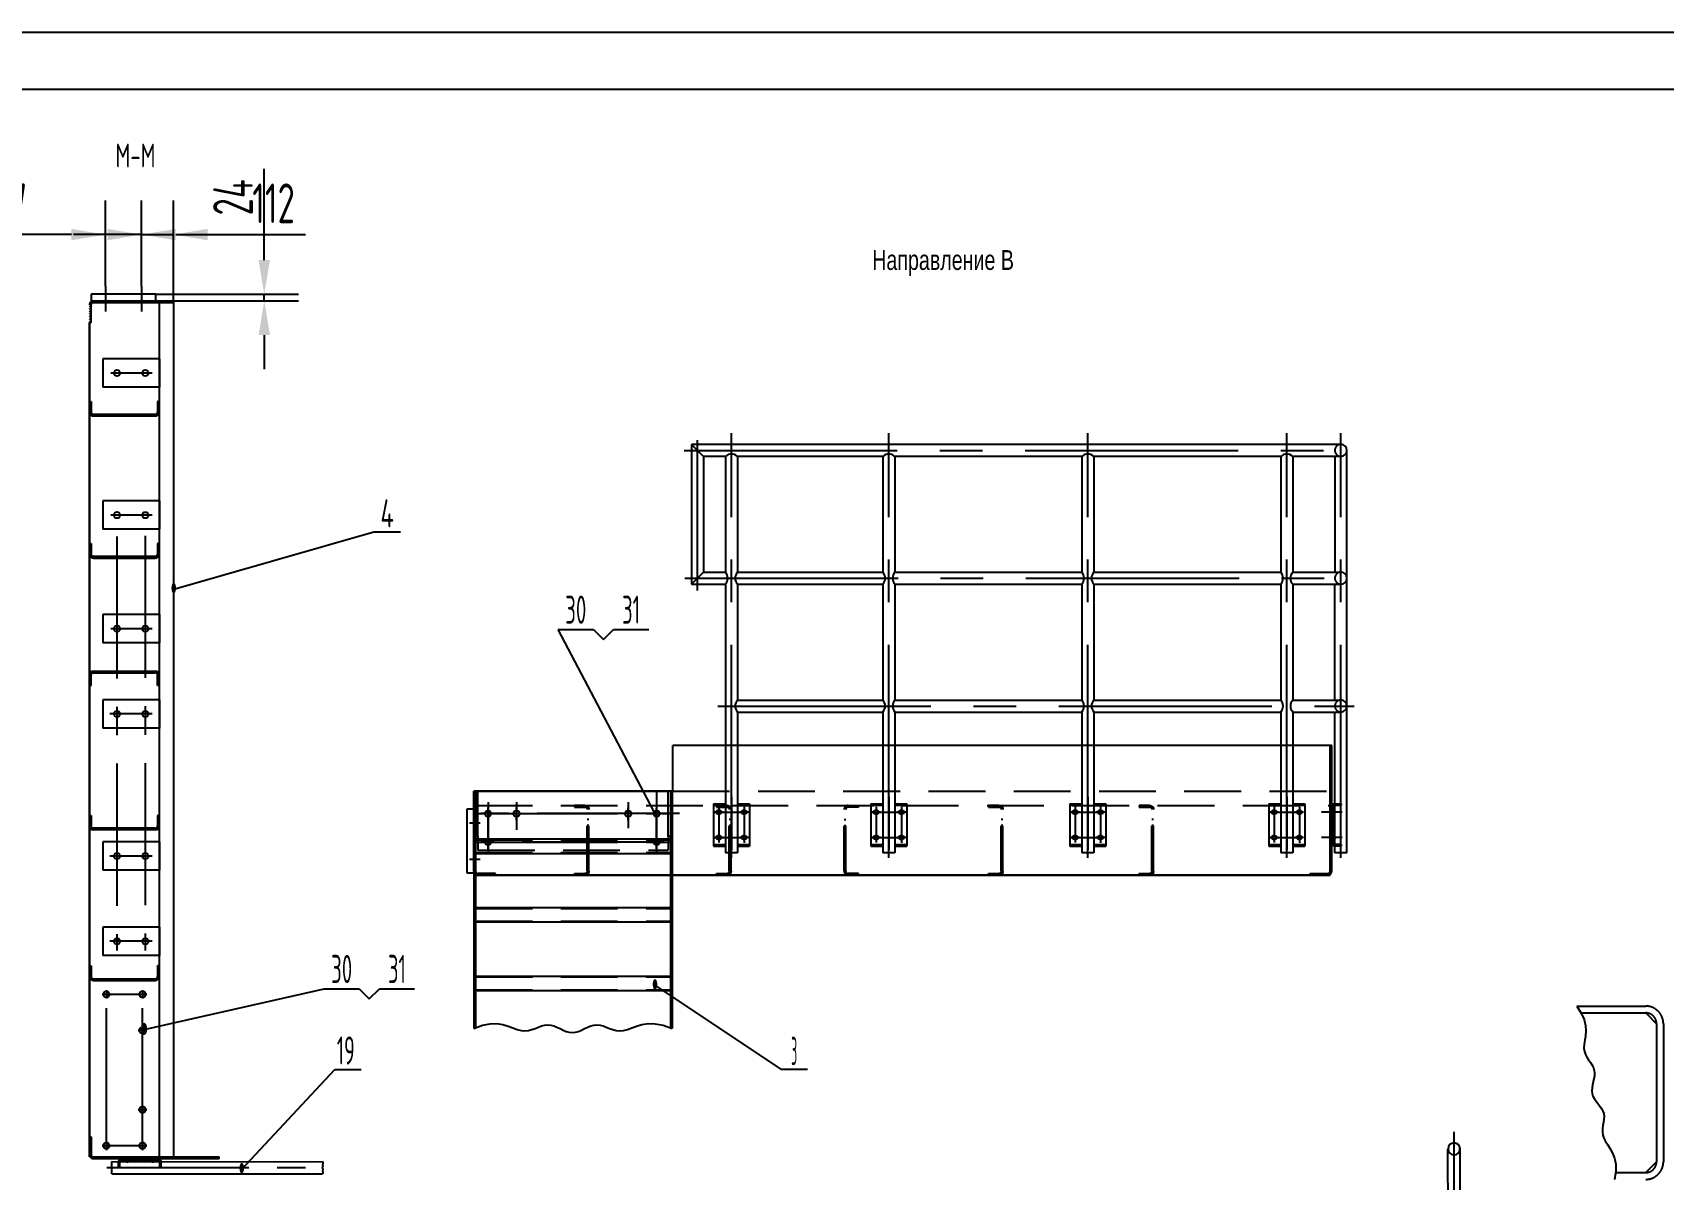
# Model space of a CAD drawing. Header units: millimetres. Extents: x 0 to 16800, y -459 to 11880.
# Drawn here: x 7263 to 13002, y 7843 to 11880 of the extents above; entities that cross this region are included whole.
import ezdxf
from ezdxf.enums import TextEntityAlignment as Align

# ---------------------------------------------------------------- set-up
doc = ezdxf.new("R2010")
doc.units = ezdxf.units.MM
doc.header["$LTSCALE"] = 400
for name, pattern in [('F', [0.75, 0.5, -0.25]), ('G', [2, 1.25, -0.25, 0.25, -0.25]), ('K', [2.5, 1.25, -0.25, 0.25, -0.25, 0.25, -0.25])]:
    doc.linetypes.add(name, pattern=pattern)
for name, color, linetype in [('01', 7, 'Continuous'), ('02', 1, 'Continuous'), ('04', 2, 'F'), ('05', 4, 'G'), ('07', 6, 'K'), ('08', 1, 'Continuous'), ('11', 3, 'Continuous')]:
    doc.layers.add(name, color=color, linetype=linetype)
doc.styles.get("Standard").update_dxf_attribs({"font": 'isocp', "width": 0.707, "bigfont": 'intecad.shx'})
doc.dimstyles.new('INTE', dxfattribs={"dimscale": 40, "dimtxt": 3.5, "dimasz": 3, "dimexe": 3, "dimexo": 0, "dimgap": 1, "dimtad": 1, "dimdec": 3, "dimdsep": 46, "dimtxsty": 'Standard', "dimcen": 0, "dimclrd": 1, "dimclre": 1, "dimclrt": 3, "dimaunit": 1, "dimadec": 0, "dimazin": 0, "dimtfac": 1, "dimtmove": 0, "dimatfit": 0, "dimfxl": 1, "dimarcsym": 0})

# ---------------------------------------------------------------- blocks, each defined once
blk = doc.blocks.new('*U221')
at = {"layer": '01'}
blk.add_lwpolyline([(415, 292), (25, 292)], dxfattribs=at)
at = {"layer": '02'}
blk.add_lwpolyline([(420, 297), (0, 297)], dxfattribs=at)
blk = doc.blocks.new('A$C0BAB5668')
for p, q in [((22, 149), (0, 149)), ((0, 149), (0, 144)), ((22, 144), (0, 144)), ((28, 11), (28, 138)), ((33, 11), (33, 138)), ((0, 5), (22, 5)), ((0, 5), (0, 0)), ((0, 0), (22, 0))]:
    blk.add_line(p, q)
for centre, radius, start, end in [((22, 138), 11, 0, 90), ((22, 138), 6, 0, 90), ((22, 11), 11, 270, 0), ((22, 11), 6, 270, 0)]:
    blk.add_arc(centre, radius, start, end)
at = {"layer": '05', "color": 4, "linetype": 'G'}
for p, q in [((39.6, 119), (17.7, 119)), ((40.1, 30), (17.7, 30))]:
    blk.add_line(p, q, dxfattribs=at)
blk = doc.blocks.new('FGRJH')
at = {"layer": '01', "color": 7, "linetype": 'Continuous'}
for p, q in [((14103.7, 1158.7), (14103.6, 1727.5)), ((14145.9, 985.8), (14145.9, 1727.5)), ((14103.6, 1014.7), (14103.7, 1153.7)), ((14103.6, 985.8), (14103.7, 1009.7)), ((14145.9, 985.8), (14103.6, 985.8))]:
    blk.add_line(p, q, dxfattribs=at)
at = {"layer": '02'}
blk.add_lwpolyline([(14103.6, 1727.5), (14105.4, 1728.2), (14107.1, 1728.6), (14108.5, 1728.6), (14109.8, 1728.4), (14110.9, 1728.1), (14111.9, 1727.7), (14112.9, 1727.3), (14113.7, 1727.1), (14114.5, 1727), (14115.3, 1727.1), (14116, 1727.3), (14116.7, 1727.6), (14117.4, 1727.8), (14118.1, 1728.1), (14118.8, 1728.3), (14119.4, 1728.4), (14120.1, 1728.3), (14120.8, 1728.1), (14121.4, 1727.8), (14122.1, 1727.5), (14122.7, 1727.2), (14123.4, 1726.9), (14124.1, 1726.7), (14124.7, 1726.7), (14125.4, 1726.7), (14126, 1726.9), (14126.7, 1727.2), (14127.4, 1727.5), (14128, 1727.8), (14128.7, 1728.1), (14129.3, 1728.3), (14130, 1728.4), (14130.7, 1728.3), (14131.3, 1728.1), (14132, 1727.8), (14132.7, 1727.6), (14133.4, 1727.3), (14134.2, 1727.1), (14134.9, 1727), (14135.7, 1727.1), (14136.6, 1727.3), (14137.5, 1727.7), (14138.5, 1728.1), (14139.6, 1728.4), (14140.9, 1728.6), (14142.4, 1728.6), (14144, 1728.2), (14145.9, 1727.5)], dxfattribs=at)
at = {"layer": '05', "color": 4, "linetype": 'G'}
blk.add_line((14124.7, 967.9), (14124.7, 1726.7), dxfattribs=at)
at = {"xscale": -1}
blk.add_blockref('A$C0BAB5668', (14125.7, 1009.7), dxfattribs=at)
blk = doc.blocks.new('*D238')
at = {"layer": '08', "color": 1, "lineweight": -2}
for p, q in [((8078.2, 11079.4), (8078.2, 11400.7)), ((7696.6, 10959.4), (8198.2, 10959.4)), ((7758.6, 10935.4), (8198.2, 10935.4)), ((8078.2, 10935.4), (8078.2, 10959.4)), ((8078.2, 10815.4), (8078.2, 10695.4))]:
    blk.add_line(p, q, dxfattribs=at)
at = {"layer": '08', "color": 1}
for points in [[(8058.2, 11079.4), (8098.2, 11079.4), (8078.2, 10959.4)], [(8058.2, 10815.4), (8098.2, 10815.4), (8078.2, 10935.4)]]:
    blk.add_solid(points, dxfattribs=at)
at = {"layer": 'Defpoints', "color": 0}
for p in [(7696.6, 10959.4), (7758.6, 10935.4), (8078.2, 10959.4)]:
    blk.add_point(p, dxfattribs=at)
at = {"layer": '08', "color": 3, "insert": (7968.2, 11300.1), "char_height": 140, "attachment_point": 5, "rotation": 90}
blk.add_mtext('24', dxfattribs=at)
blk = doc.blocks.new('*D239')
at = {"layer": '08', "color": 1, "lineweight": -2}
for p, q in [((7646.6, 10987.9), (7646.6, 11289)), ((7758.6, 10935.4), (7758.6, 11289)), ((7526.6, 11169), (7406.6, 11169)), ((7646.6, 11169), (7758.6, 11169)), ((7878.6, 11169), (8223.1, 11169))]:
    blk.add_line(p, q, dxfattribs=at)
at = {"layer": '08', "color": 1}
for points in [[(7526.6, 11189), (7526.6, 11149), (7646.6, 11169)], [(7878.6, 11189), (7878.6, 11149), (7758.6, 11169)]]:
    blk.add_solid(points, dxfattribs=at)
at = {"layer": 'Defpoints', "color": 0}
for p in [(7758.6, 11169), (7646.6, 10987.9), (7758.6, 10935.4)]:
    blk.add_point(p, dxfattribs=at)
at = {"layer": '08', "color": 3, "insert": (8110.9, 11279), "char_height": 140, "attachment_point": 5}
blk.add_mtext('112', dxfattribs=at)
blk = doc.blocks.new('*D240')
at = {"layer": '08', "color": 1, "lineweight": -2}
for p, q in [((7519.6, 10987.9), (7519.6, 11289)), ((7646.6, 10987.9), (7646.6, 11289)), ((7399.6, 11169), (7041.2, 11169)), ((7646.6, 11169), (7519.6, 11169)), ((7766.6, 11169), (7886.6, 11169))]:
    blk.add_line(p, q, dxfattribs=at)
at = {"layer": '08', "color": 1}
for points in [[(7399.6, 11189), (7399.6, 11149), (7519.6, 11169)], [(7766.6, 11189), (7766.6, 11149), (7646.6, 11169)]]:
    blk.add_solid(points, dxfattribs=at)
at = {"layer": 'Defpoints', "color": 0}
for p in [(7519.6, 11169), (7519.6, 10987.9), (7646.6, 10987.9)]:
    blk.add_point(p, dxfattribs=at)
at = {"layer": '08', "color": 3, "insert": (7160.4, 11279), "char_height": 140, "attachment_point": 5}
blk.add_mtext('127', dxfattribs=at)
blk = doc.blocks.new('GGGG')
at = {"layer": '01'}
for p, q in [((13759.7, 6878.2), (13759.7, 6042.3)), ((13759.7, 6878.2), (13765.7, 6878.2)), ((13765.7, 6878.2), (14451.7, 6878.2)), ((13765.7, 6878.2), (13765.7, 6044.6)), ((13773.7, 6720.1), (13773.7, 6878.2)), ((14443.7, 6720.1), (14443.7, 6878.2)), ((14451.7, 6878.2), (14451.7, 6042.3)), ((14451.7, 6878.2), (14457.7, 6878.2)), ((14457.7, 6878.2), (14457.7, 6042.3)), ((13765.7, 6720.1), (13773.7, 6720.1)), ((13773.7, 6720.1), (13773.7, 6710.1)), ((14451.7, 6720.1), (14443.7, 6720.1)), ((14443.7, 6720.1), (14443.7, 6710.1)), ((13765.7, 6710.1), (14451.7, 6710.1)), ((13765.7, 6659.1), (14451.7, 6659.1)), ((13765.7, 6468.8), (14451.7, 6468.8)), ((13765.7, 6417.8), (14451.7, 6417.8)), ((13765.7, 6227.5), (14451.7, 6227.5)), ((13765.7, 6176.5), (14451.7, 6176.5))]:
    blk.add_line(p, q, dxfattribs=at)
for centre in [(13809.7, 6799.2), (13909.7, 6799.2), (14302.7, 6799.2), (14402.7, 6799.2), (13809.7, 6699.2), (14402.7, 6699.2)]:
    blk.add_circle(centre, 11, dxfattribs=at)
at = {"layer": '02'}
blk.add_lwpolyline([(13759.7, 6042.3), (13790.2, 6054.2), (13817.1, 6059.7), (13840.8, 6060.2), (13861.6, 6057), (13880.1, 6051.6), (13896.7, 6045.2), (13911.8, 6039.3), (13925.7, 6035.4), (13938.9, 6034.3), (13951.5, 6035.7), (13963.6, 6038.9), (13975.3, 6043.2), (13986.7, 6047.7), (13997.8, 6051.9), (14008.7, 6055), (14019.5, 6056.1), (14030.4, 6055), (14041.2, 6051.8), (14052, 6047.4), (14062.9, 6042.3), (14073.7, 6037.2), (14084.5, 6032.8), (14095.3, 6029.6), (14106.2, 6028.4), (14117, 6029.6), (14127.8, 6032.8), (14138.7, 6037.2), (14149.5, 6042.3), (14160.3, 6047.4), (14171.1, 6051.8), (14182, 6055), (14192.8, 6056.1), (14203.6, 6055), (14214.6, 6051.9), (14225.7, 6047.7), (14237, 6043.2), (14248.7, 6038.9), (14260.8, 6035.7), (14273.4, 6034.3), (14286.6, 6035.4), (14300.6, 6039.3), (14315.7, 6045.2), (14332.5, 6051.6), (14351.3, 6057), (14372.8, 6060.2), (14397.4, 6059.7), (14425.5, 6054.2), (14457.7, 6042.3)], dxfattribs=at)
at = {"layer": '04', "color": 2, "linetype": 'F'}
for p, q in [((13765.7, 6707.1), (14451.7, 6707.1)), ((13765.7, 6662.1), (14451.7, 6662.1)), ((13773.7, 6710.1), (13773.7, 6670.6)), ((13773.7, 6670.6), (14443.7, 6670.6)), ((14443.7, 6710.1), (14443.7, 6670.6)), ((13765.7, 6465.8), (14451.7, 6465.8)), ((13765.7, 6420.8), (14451.7, 6420.8)), ((13765.7, 6224.5), (14451.7, 6224.5)), ((13765.7, 6179.5), (14451.7, 6179.5))]:
    blk.add_line(p, q, dxfattribs=at)
at = {"layer": '05', "color": 4, "linetype": 'G'}
for p, q in [((13809.7, 6839.1), (13809.7, 6660.1)), ((13909.7, 6839.1), (13909.7, 6741.6)), ((14302.7, 6840), (14302.7, 6748.3)), ((14402.7, 6879.2), (14402.7, 6660.1)), ((13765.7, 6799.2), (14451.7, 6799.2)), ((13765.7, 6699.2), (14451.7, 6699.2))]:
    blk.add_line(p, q, dxfattribs=at)
blk = doc.blocks.new('A$C139471FF')
at = {"layer": '04', "color": 2, "linetype": 'F', "ltscale": 0.8}
for p, q in [((37, 246), (0, 246)), ((37, 246), (0, 246)), ((0, 246), (0, 240)), ((0, 240), (37, 240)), ((45, 232), (45, 14)), ((51, 232), (51, 14)), ((51, 197.5), (45, 197.5)), ((51, 176.5), (45, 176.5)), ((51, 70.5), (45, 70.5)), ((0, 6), (37, 6)), ((0, 0), (0, 6)), ((37, 0), (0, 0)), ((51, 49.5), (45, 49.5))]:
    blk.add_line(p, q, dxfattribs=at)
for centre, radius, start, end in [((37, 232), 14, 0, 90), ((37, 232), 8, 0, 90), ((37, 14), 8, 270, 0), ((37, 14), 14, 270, 0)]:
    blk.add_arc(centre, radius, start, end, dxfattribs=at)
blk = doc.blocks.new('adf123q4wer6asf')
for p, q in [((14567.9, 13569), (12254.9, 13569)), ((14567.9, 13126), (14567.9, 13569)), ((14573.9, 13569), (14567.9, 13569)), ((14567.9, 13112), (14567.9, 13569)), ((14573.9, 13126), (14573.9, 13569)), ((11554.9, 13126), (11554.9, 13408)), ((11560.9, 13408), (11560.9, 13112)), ((11560.9, 13408), (11560.9, 13112)), ((14567.9, 13112), (14567.9, 13417)), ((11554.9, 13307), (11560.9, 13307)), ((11554.9, 13285), (11560.9, 13285)), ((11554.9, 13180), (11560.9, 13180)), ((11554.9, 13158), (11560.9, 13158)), ((14567.9, 13112), (11560.9, 13112)), ((11560.9, 13112), (14567.9, 13112)), ((14497.9, 13112), (14559.9, 13112))]:
    blk.add_line(p, q)
for centre in [(12416.9, 13334), (12505.9, 13334), (12970.9, 13334), (13059.9, 13334), (13670.9, 13334), (13759.9, 13334), (14370.9, 13334), (14459.9, 13334), (12416.9, 13245), (12505.9, 13245), (12970.9, 13245), (13059.9, 13245), (13670.9, 13245), (13759.9, 13245), (14370.9, 13245), (14459.9, 13245)]:
    blk.add_circle(centre, 8)
for centre, start, end in [((11568.9, 13126), 180, 235.1501), ((14559.9, 13126), 304.8499, 0)]:
    blk.add_arc(centre, 14, start, end)
at = {"layer": '01'}
for q in [(12254.9, 13569), (11554.9, 13408)]:
    blk.add_line((12254.9, 13408), q, dxfattribs=at)
for centre in [(11604.9, 13329), (11704.9, 13329), (12097.9, 13329), (12197.9, 13329), (11604.9, 13229), (12197.9, 13229)]:
    blk.add_circle(centre, 11, dxfattribs=at)
at = {"layer": '04', "color": 2, "linetype": 'F'}
for p, q in [((12254.9, 13408), (14567.9, 13408)), ((11560.9, 13358), (14567.9, 13358)), ((14573.9, 13342), (14567.9, 13342)), ((14573.9, 13326), (14567.9, 13326)), ((14573.9, 13253), (14567.9, 13253)), ((14573.9, 13237), (14567.9, 13237)), ((11630.9, 13118), (11568.9, 13118)), ((11630.9, 13112), (11630.9, 13118)), ((14497.9, 13118), (14559.9, 13118)), ((14497.9, 13112), (14497.9, 13118))]:
    blk.add_line(p, q, dxfattribs=at)
for centre, radius, start, end in [((11568.9, 13126), 8, 180, 270), ((11568.9, 13126), 14, 235.1501, 270), ((14559.9, 13126), 8, 270, 0), ((14559.9, 13126), 14, 270, 304.8499)]:
    blk.add_arc(centre, radius, start, end, dxfattribs=at)
at = {"layer": '05', "color": 4, "linetype": 'G'}
for p, q in [((12278, 13329), (11579.4, 13329)), ((14610.6, 13334), (14537.6, 13334)), ((11539.2, 13296), (11577, 13296)), ((12224.8, 13229), (11579.4, 13229)), ((14610.6, 13245), (14537.6, 13245)), ((11539.2, 13169), (11577, 13169))]:
    blk.add_line(p, q, dxfattribs=at)
at = {"layer": '05'}
for p, q in [((11604.9, 13201.5), (11604.9, 13350.9)), ((11704.9, 13306.4), (11704.9, 13350.9)), ((12097.9, 13306.4), (12097.9, 13350.9)), ((12197.9, 13204.9), (12197.9, 13348.4)), ((12431.9, 13334), (12401.9, 13334)), ((12416.9, 13349), (12416.9, 13318.9)), ((12520.9, 13334), (12490.9, 13334)), ((12505.9, 13349), (12505.9, 13318.9)), ((12985.9, 13334), (12955.9, 13334)), ((12970.9, 13349), (12970.9, 13318.9)), ((13074.9, 13334), (13044.9, 13334)), ((13059.9, 13349), (13059.9, 13318.9)), ((13685.9, 13334), (13655.9, 13334)), ((13670.9, 13349), (13670.9, 13318.9)), ((13774.9, 13334), (13744.9, 13334)), ((13759.9, 13349), (13759.9, 13318.9)), ((14385.9, 13334), (14355.9, 13334)), ((14370.9, 13349), (14370.9, 13318.9)), ((14474.9, 13334), (14444.9, 13334)), ((14459.9, 13349), (14459.9, 13318.9)), ((12416.9, 13260), (12416.9, 13229.9)), ((12505.9, 13260), (12505.9, 13229.9)), ((12505.9, 13260), (12505.9, 13229.9)), ((12970.9, 13260), (12970.9, 13229.9)), ((13059.9, 13260), (13059.9, 13229.9)), ((13059.9, 13260), (13059.9, 13229.9)), ((13670.9, 13260), (13670.9, 13229.9)), ((13759.9, 13260), (13759.9, 13229.9)), ((13759.9, 13260), (13759.9, 13229.9)), ((14370.9, 13260), (14370.9, 13229.9)), ((14459.9, 13260), (14459.9, 13229.9)), ((12431.9, 13245), (12401.9, 13245)), ((12520.9, 13245), (12490.9, 13245)), ((12985.9, 13245), (12955.9, 13245)), ((13074.9, 13245), (13044.9, 13245)), ((13685.9, 13245), (13655.9, 13245)), ((13774.9, 13245), (13744.9, 13245)), ((14385.9, 13245), (14355.9, 13245)), ((14474.9, 13245), (14444.9, 13245))]:
    blk.add_line(p, q, dxfattribs=at)
at = {"xscale": -1, "rotation": 180}
for p in [(11908.9, 13358), (12408.9, 13358), (13365.9, 13358), (13895.9, 13358)]:
    blk.add_blockref('A$C139471FF', p, dxfattribs=at)
at = {"rotation": 180}
blk.add_blockref('A$C139471FF', (12908.9, 13358), dxfattribs=at)
blk = doc.blocks.new('adf123qw4er56saf')
at = {"layer": '01'}
for p, q in [((11530.9, 13119), (11530.9, 13346)), ((11530.9, 13346), (11554.9, 13346)), ((11554.9, 13119), (11530.9, 13119))]:
    blk.add_line(p, q, dxfattribs=at)
blk.add_blockref('adf123q4wer6asf', (0, 0), dxfattribs=at)
blk = doc.blocks.new('3821-9')
for p, q in [((3405.2, 1123.6), (3405.2, 974.6)), ((3405.2, 1123.6), (3447.5, 1123.6)), ((3405.2, 1118.6), (3447.5, 1118.6)), ((3427.2, 1118.6), (3427.2, 1123.6)), ((3446.7, 1123.6), (3446.7, 1118.6)), ((3489.8, 1123.6), (3532.2, 1123.6)), ((3489.8, 1118.6), (3532.2, 1118.6)), ((3490.7, 1123.6), (3490.7, 1118.6)), ((3510.2, 1118.6), (3510.2, 1123.6)), ((3532.2, 1123.6), (3532.2, 974.6)), ((3405.2, 979.6), (3447.5, 979.6)), ((3427.2, 974.6), (3427.2, 979.6)), ((3446.7, 979.6), (3446.7, 974.6)), ((3489.8, 979.6), (3532.2, 979.6)), ((3490.7, 979.6), (3490.7, 974.6)), ((3510.2, 974.6), (3510.2, 979.6)), ((3405.2, 974.6), (3447.5, 974.6)), ((3489.8, 974.6), (3532.2, 974.6))]:
    blk.add_line(p, q)
for centre in [(3424.2, 1093.6), (3513.2, 1093.6), (3424.2, 1004.6), (3513.2, 1004.6)]:
    blk.add_circle(centre, 8)
at = {"layer": '05', "color": 4, "linetype": 'G'}
for p, q in [((3468.7, 1148.1), (3468.7, 960.7)), ((3408.3, 1093.6), (3526, 1093.6)), ((3424.2, 1112.4), (3424.2, 986.8)), ((3513.2, 1113.1), (3513.2, 985.5)), ((3408.6, 1004.6), (3524.6, 1004.6))]:
    blk.add_line(p, q, dxfattribs=at)
blk = doc.blocks.new('adf789qwer45613af')
at = {"layer": '01', "color": 7, "linetype": 'Continuous', "ltscale": 1.5}
for p, q in [((20882.2, 10197.4), (18595.5, 10197.4)), ((18595.5, 10197.4), (18595.5, 9705.1)), ((18637.8, 10155.1), (18595.5, 10197.4)), ((20902.4, 8759.4), (20902.4, 10176.3)), ((18637.8, 10155.1), (18637.8, 9747.4)), ((18715.5, 10155.1), (18637.8, 10155.1)), ((18715.5, 10155.1), (18715.5, 9747.4)), ((19269.5, 10155.1), (18757.8, 10155.1)), ((18757.8, 10155.1), (18757.8, 9747.4)), ((19269.5, 10155.1), (19269.5, 9747.4)), ((19628.5, 10155.1), (19311.8, 10155.1)), ((19311.8, 10155.1), (19311.8, 9747.4)), ((19969.5, 10155.1), (19628.5, 10155.1)), ((19969.5, 10155.1), (19969.5, 9747.4)), ((20669.5, 10155.1), (20011.8, 10155.1)), ((20011.8, 10155.1), (20011.8, 9747.4)), ((20669.5, 10155.1), (20669.5, 9747.4)), ((20711.8, 10155.1), (20711.8, 9747.4)), ((20881.3, 10155.1), (20711.8, 10155.1)), ((20861, 9747.4), (20861, 10155.1)), ((18595.5, 9705.1), (18637.8, 9747.4)), ((18595.5, 9705.1), (18715.5, 9705.1)), ((18637.8, 9747.4), (18715.5, 9747.4)), ((18715.5, 9705.1), (18715.5, 8759.4)), ((18757.8, 9747.4), (19269.5, 9747.4)), ((18757.8, 9705.1), (19269.5, 9705.1)), ((18757.8, 9705.1), (18757.8, 9297.4)), ((19269.5, 9705.1), (19269.5, 9297.4)), ((19311.8, 9747.4), (19628.5, 9747.4)), ((19311.8, 9705.1), (19628.5, 9705.1)), ((19311.8, 9705.1), (19311.8, 9297.4)), ((19628.5, 9747.4), (19969.5, 9747.4)), ((19628.5, 9705.1), (19969.5, 9705.1)), ((19969.5, 9705.1), (19969.5, 9297.4)), ((20011.8, 9747.4), (20669.5, 9747.4)), ((20011.8, 9705.1), (20011.8, 9297.4)), ((20011.8, 9705.1), (20669.5, 9705.1)), ((20669.5, 9705.1), (20669.5, 9297.4)), ((20711.8, 9747.4), (20881.3, 9747.4)), ((20711.8, 9705.1), (20711.8, 9297.4)), ((20711.8, 9705.1), (20881.3, 9705.1)), ((20860.1, 9297.4), (20860.1, 9705.1)), ((18757.8, 9297.4), (19269.5, 9297.4)), ((19311.8, 9297.4), (19628.5, 9297.4)), ((19628.5, 9297.4), (19969.5, 9297.4)), ((20011.8, 9297.4), (20669.5, 9297.4)), ((20711.8, 9297.4), (20881.3, 9297.4)), ((18757.8, 9255.1), (19269.5, 9255.1)), ((18757.8, 9255.1), (18757.8, 8759.4)), ((19269.5, 9255.1), (19269.5, 8759.4)), ((19311.8, 9255.1), (19628.5, 9255.1)), ((19311.8, 9255.1), (19311.8, 8759.4)), ((19628.5, 9255.1), (19969.5, 9255.1)), ((19969.5, 9255.1), (19969.5, 8759.4)), ((20011.8, 9255.1), (20011.8, 8759.4)), ((20011.8, 9255.1), (20669.5, 9255.1)), ((20669.5, 9255.1), (20669.5, 8759.4)), ((20711.8, 9255.1), (20711.8, 8759.4)), ((20711.8, 9255.1), (20881.3, 9255.1)), ((20860.1, 8932.3), (20860.1, 9255.1)), ((20860.1, 8788.3), (20860.1, 8927.3)), ((20860.1, 8759.4), (20860.1, 8783.3)), ((18757.8, 8759.4), (18715.5, 8759.4)), ((19311.8, 8759.4), (19269.5, 8759.4)), ((20011.8, 8759.4), (19969.5, 8759.4)), ((20711.8, 8759.4), (20669.5, 8759.4)), ((20902.4, 8759.4), (20860.1, 8759.4))]:
    blk.add_line(p, q, dxfattribs=at)
for centre, radius, start, end in [((18736.7, 10131.8), 31.5, 47.85238, 132.14762), ((19290.7, 10131.8), 31.5, 47.85238, 132.14762), ((19990.7, 10131.8), 31.5, 47.85238, 132.14762), ((20690.7, 10131.8), 31.5, 47.85238, 132.14762), ((20881.3, 10176.3), 21.2, 270, 90), ((18692.2, 9726.3), 31.5, 317.85238, 42.14762), ((18781.2, 9726.3), 31.5, 137.85238, 222.14762), ((19246.2, 9726.3), 31.5, 317.85238, 42.14762), ((19335.2, 9726.3), 31.5, 137.85238, 222.14762), ((19946.2, 9726.3), 31.5, 317.85238, 42.14762), ((20035.2, 9726.3), 31.5, 137.85238, 222.14762), ((20646.2, 9726.3), 31.5, 317.85238, 42.14762), ((20735.2, 9726.3), 31.5, 137.85238, 222.14762), ((20881.3, 9726.3), 21.2, 270, 90), ((18781.2, 9276.3), 31.5, 137.85238, 222.14762), ((19246.2, 9276.3), 31.5, 317.85238, 42.14762), ((19335.2, 9276.3), 31.5, 137.85238, 222.14762), ((19946.2, 9276.3), 31.5, 317.85238, 42.14762), ((20035.2, 9276.3), 31.5, 137.85238, 222.14762), ((20646.2, 9276.3), 31.5, 317.85238, 42.14762), ((20735.2, 9276.3), 31.5, 137.85238, 222.14762), ((20881.3, 9276.3), 21.2, 270, 90)]:
    blk.add_arc(centre, radius, start, end, dxfattribs=at)
at = {"layer": '04', "color": 2, "linetype": 'F', "ltscale": 1.5}
for centre in [(20881.3, 10176.3), (20881.3, 9726.3), (20881.3, 9276.3)]:
    blk.add_arc(centre, 21.2, 90, 270, dxfattribs=at)
at = {"layer": '05', "color": 4, "linetype": 'G', "ltscale": 1.5}
for p, q in [((18736.7, 8741.6), (18736.7, 10237.1)), ((19290.7, 8741.6), (19290.7, 10237.1)), ((19990.7, 8741.6), (19990.7, 10237.1)), ((20690.7, 8741.6), (20690.7, 10237.1)), ((20881.3, 8741.6), (20881.3, 10237.1)), ((18570, 10176.3), (20923.1, 10176.3)), ((18616.7, 9682.4), (18616.7, 10211.8)), ((18572.9, 9726.3), (20927.6, 9726.3)), ((18688.6, 9276.3), (20927.6, 9276.3))]:
    blk.add_line(p, q, dxfattribs=at)
at = {"ltscale": 1.5}
for p in [(15268, 7808.8), (15822, 7808.8), (16522, 7808.8), (17222, 7808.8)]:
    blk.add_blockref('3821-9', p, dxfattribs=at)
at = {"ltscale": 1.5, "xscale": -1}
blk.add_blockref('A$C0BAB5668', (20882.3, 8783.4), dxfattribs=at)
blk = doc.blocks.new('adf123qwe4r56798adf')
at = {"layer": '01', "color": 7, "linetype": 'Continuous', "ltscale": 1.5}
for p, q in [((19378, 9328), (19376, 10184)), ((19461, 7352), (19461, 10186)), ((19376, 8428), (19378, 9328)), ((19376, 7698), (19376, 8428)), ((19376, 7410), (19376, 7688)), ((19376, 7352), (19376, 7400)), ((19461, 7352), (19376, 7352))]:
    blk.add_line(p, q, dxfattribs=at)
for centre, start, end in [((19419, 10186), 90, 270), ((19419, 10186), 270, 90), ((19419, 9286), 90, 270), ((19419, 9286), 270, 90), ((19419, 8386), 90, 270), ((19419, 8386), 270, 90)]:
    blk.add_arc(centre, 42.3, start, end, dxfattribs=at)
at = {"layer": '05', "color": 4, "linetype": 'G', "ltscale": 1.5}
blk.add_line((19419, 7316), (19419, 10307), dxfattribs=at)
at = {"ltscale": 1.5, "xscale": -2, "yscale": 2, "zscale": 2}
blk.add_blockref('A$C0BAB5668', (19421, 7400), dxfattribs=at)

msp = doc.modelspace()

# ---------------------------------------------------------------- hatches: boundary and pattern name
at = {"layer": '02'}
h = msp.add_hatch(dxfattribs=at)
h.set_pattern_fill('ANSI31', color=256, scale=2, style=0)
h.set_pattern_definition([(135, (18736.017, 7492.9414), (4.490128, 4.490128), [])])
h.paths.add_polyline_path([(7657.6042, 10935.4422), (7759.6042, 10935.4422), (7759.6042, 10929.4422), (7657.6042, 10929.4422)])
h.paths.add_polyline_path([(7530.6042, 10935.4422), (7635.6042, 10935.4422), (7635.6042, 10929.4422), (7530.6042, 10929.4422)])
h.paths.add_polyline_path([(7476.6042, 10935.4422), (7508.6042, 10935.4422), (7508.6042, 10929.4422), (7465.115, 10929.4422, -0.245392684)])
h.paths.add_polyline_path([(7462.6042, 10921.4422, -0.153244359), (7465.115, 10929.4422), (7476.6042, 10929.4422, 0.414213562), (7468.6042, 10921.4422), (7468.6042, 10859.4422), (7462.6042, 10859.4422)])
h = msp.add_hatch(dxfattribs=at)
h.set_pattern_fill('ANSI31', color=256, scale=2, angle=90, style=0)
h.set_pattern_definition([(45, (18736.017, 7353.941), (4.490128, -4.490128), [])])
h.paths.add_polyline_path([(7659.6042, 10536.4422), (7694.6042, 10536.4422, 0.414213562), (7702.6042, 10544.4422), (7702.6042, 10581.4422), (7708.6042, 10581.4422), (7708.6042, 10544.4422, -0.414213562), (7694.6042, 10530.4422), (7659.6042, 10530.4422)])
h.paths.add_polyline_path([(7559.6042, 10536.4422), (7659.6042, 10536.4422), (7659.6042, 10530.4422), (7559.6042, 10530.4422)])
h.paths.add_polyline_path([(7462.6042, 10544.4422), (7462.6042, 10581.4422), (7468.6042, 10581.4422), (7468.6042, 10544.4422, 0.414213562), (7476.6042, 10536.4422), (7535.3689, 10536.4422), (7539.005, 10530.4422), (7476.6042, 10530.4422, -0.414213562)])
h.paths.add_polyline_path([(7535.3689, 10536.4422), (7559.6042, 10536.4422), (7559.6042, 10530.4422), (7539.005, 10530.4422)])
h = msp.add_hatch(dxfattribs=at)
h.set_pattern_fill('ANSI31', color=256, scale=2, angle=90, style=0)
h.set_pattern_definition([(45, (18736.017, 6853.941), (4.490128, -4.490128), [])])
h.paths.add_polyline_path([(7659.6042, 10036.4422), (7694.6042, 10036.4422, 0.414213562), (7702.6042, 10044.4422), (7702.6042, 10081.4422), (7708.6042, 10081.4422), (7708.6042, 10044.4422, -0.414213562), (7694.6042, 10030.4422), (7659.6042, 10030.4422)])
h.paths.add_polyline_path([(7559.6042, 10036.4422), (7659.6042, 10036.4422), (7659.6042, 10030.4422), (7559.6042, 10030.4422)])
h.paths.add_polyline_path([(7462.6042, 10044.4422), (7462.6042, 10081.4422), (7468.6042, 10081.4422), (7468.6042, 10044.4422, 0.414213562), (7476.6042, 10036.4422), (7535.3689, 10036.4422), (7539.005, 10030.4422), (7476.6042, 10030.4422, -0.414213562)])
h.paths.add_polyline_path([(7535.3689, 10036.4422), (7559.6042, 10036.4422), (7559.6042, 10030.4422), (7539.005, 10030.4422)])
h = msp.add_hatch(dxfattribs=at)
h.set_pattern_fill('ANSI31', color=256, scale=2, angle=90, style=0)
h.set_pattern_definition([(45, (18736.017, 6938.9414), (4.490128, -4.490128), [])])
h.paths.add_polyline_path([(7659.6042, 9632.4424), (7694.6477, 9632.4424, -0.391300983), (7708.6042, 9619.5452), (7708.6042, 9581.4424), (7702.6477, 9581.4424), (7702.6477, 9618.4424, 0.414213562), (7694.6477, 9626.4424), (7659.6042, 9626.4424)])
h.paths.add_polyline_path([(7559.6042, 9632.4424), (7659.6042, 9632.4424), (7659.6042, 9626.4424), (7559.6042, 9626.4424)])
h.paths.add_polyline_path([(7476.6477, 9632.4424), (7559.6042, 9632.4424), (7559.6042, 9626.4424), (7476.6477, 9626.4424, 0.414213562), (7468.6477, 9618.4424), (7468.6477, 9581.4424), (7462.6477, 9581.4424), (7462.6477, 9618.4424, -0.414213562)])
h = msp.add_hatch(dxfattribs=at)
h.set_pattern_fill('ANSI31', color=256, scale=2, angle=90, style=0)
h.set_pattern_definition([(45, (18736.0605, 5896.9414), (4.490128, -4.490128), [])])
h.paths.add_polyline_path([(7659.6477, 9079.4424), (7694.6477, 9079.4424, 0.414213562), (7702.6477, 9087.4424), (7702.6477, 9124.4424), (7708.6477, 9124.4424), (7708.6477, 9087.4424, -0.414213562), (7694.6477, 9073.4424), (7659.6477, 9073.4424)])
h.paths.add_polyline_path([(7559.6477, 9079.4424), (7659.6477, 9079.4424), (7659.6477, 9073.4424), (7559.6477, 9073.4424)])
h.paths.add_polyline_path([(7462.6477, 9087.4424), (7462.6477, 9124.4424), (7468.6477, 9124.4424), (7468.6477, 9087.4424, 0.414213562), (7476.6477, 9079.4424), (7535.4124, 9079.4424), (7539.0485, 9073.4424), (7476.6477, 9073.4424, -0.414213562)])
h.paths.add_polyline_path([(7535.4124, 9079.4424), (7559.6477, 9079.4424), (7559.6477, 9073.4424), (7539.0485, 9073.4424)])
h = msp.add_hatch(dxfattribs=at)
h.set_pattern_fill('ANSI31', color=256, scale=2, angle=90, style=0)
h.set_pattern_definition([(45, (18736.0605, 5366.9414), (4.490128, -4.490128), [])])
h.paths.add_polyline_path([(7659.6477, 8549.4424), (7694.6477, 8549.4424, 0.414213562), (7702.6477, 8557.4424), (7702.6477, 8594.4424), (7708.6477, 8594.4424), (7708.6477, 8557.4424, -0.414213562), (7694.6477, 8543.4424), (7659.6477, 8543.4424)])
h.paths.add_polyline_path([(7559.6477, 8549.4424), (7659.6477, 8549.4424), (7659.6477, 8543.4424), (7559.6477, 8543.4424)])
h.paths.add_polyline_path([(7462.6477, 8557.4424), (7462.6477, 8594.4424), (7468.6477, 8594.4424), (7468.6477, 8557.4424, 0.414213562), (7476.6477, 8549.4424), (7535.4124, 8549.4424), (7539.0485, 8543.4424), (7476.6477, 8543.4424, -0.414213562)])
h.paths.add_polyline_path([(7535.4124, 8549.4424), (7559.6477, 8549.4424), (7559.6477, 8543.4424), (7539.0485, 8543.4424)])
h = msp.add_hatch(dxfattribs=at)
h.set_pattern_fill('ANSI31', color=256, scale=2, angle=90, style=0)
h.set_pattern_definition([(45, (18736.017, 6314.9414), (4.490128, -4.490128), [])])
h.paths.add_polyline_path([(7692.6042, 7922.4422), (7919.6042, 7922.4422), (7919.6042, 7916.4422), (7692.6042, 7916.4422)])
h.paths.add_polyline_path([(7603.6042, 7922.4422), (7676.6042, 7922.4422), (7676.6042, 7916.4422), (7603.6042, 7916.4422)])
h.paths.add_polyline_path([(7465.115, 7922.4422), (7557.6474, 7922.4422), (7554.6784, 7916.4422), (7476.6042, 7916.4422, -0.245392684)])
h.paths.add_polyline_path([(7557.6474, 7922.4422), (7587.6042, 7922.4422), (7587.6042, 7916.4422), (7574.7871, 7916.4422), (7554.6784, 7916.4422)])
h.paths.add_polyline_path([(7462.6042, 7992.4422), (7468.6042, 7992.4422), (7468.6042, 7930.4422, 0.414213562), (7476.6042, 7922.4422), (7465.115, 7922.4422, -0.153244359), (7462.6042, 7930.4422)])

# ---------------------------------------------------------------- linework, layer by layer
for p, q in [((7462.6042, 10929.4422), (7465.115, 10929.4422)), ((7469.6042, 10935.4422), (7758.6042, 10935.4422)), ((7476.6042, 10929.4422), (7758.6042, 10929.4422)), ((7476.6042, 10929.4422), (7758.6042, 10929.4422)), ((7462.6042, 7922.4422), (7462.6042, 10859.4422)), ((7462.6042, 10859.4422), (7462.6042, 7922.4422)), ((7476.6042, 7922.4422), (7919.6042, 7922.4422)), ((7919.6042, 7916.4422), (7919.6042, 7922.4422)), ((7476.6042, 7916.4422), (7919.6042, 7916.4422))]:
    msp.add_line(p, q)
for centre in [(7522.6042, 8494.4422), (7649.6042, 8494.4422), (7649.6042, 8367.4422), (7649.6042, 8088.4422), (7522.6042, 7961.4422), (7649.6042, 7961.4422)]:
    msp.add_circle(centre, 11)
at = {"layer": '01', "color": 7, "linetype": 'Continuous'}
for p, q in [((7468.6042, 10859.4422), (7468.6042, 10921.4422)), ((7708.6042, 10929.4422), (7708.6042, 7922.4422)), ((7758.6042, 10929.4422), (7758.6042, 7922.4422)), ((7462.6042, 10859.4422), (7468.6042, 10859.4422)), ((7462.6042, 10544.4422), (7462.6042, 10581.4422)), ((7462.6042, 10544.4422), (7462.6042, 10581.4422)), ((7462.6042, 10581.4422), (7468.6042, 10581.4422)), ((7468.6042, 10581.4422), (7468.6042, 10544.4422)), ((7702.6042, 10581.4422), (7702.6042, 10544.4422)), ((7708.6042, 10581.4422), (7702.6042, 10581.4422)), ((7708.6042, 10544.4422), (7708.6042, 10581.4422)), ((7476.6042, 10536.4422), (7694.6042, 10536.4422)), ((7476.6042, 10530.4422), (7694.6042, 10530.4422)), ((7462.6042, 10044.4422), (7462.6042, 10081.4422)), ((7462.6042, 10044.4422), (7462.6042, 10081.4422)), ((7462.6042, 10081.4422), (7468.6042, 10081.4422)), ((7468.6042, 10081.4422), (7468.6042, 10044.4422)), ((7702.6042, 10081.4422), (7702.6042, 10044.4422)), ((7708.6042, 10081.4422), (7702.6042, 10081.4422)), ((7708.6042, 10044.4422), (7708.6042, 10081.4422)), ((7476.6042, 10036.4422), (7694.6042, 10036.4422)), ((7476.6042, 10030.4422), (7694.6042, 10030.4422)), ((7462.6477, 9618.4424), (7462.6477, 9581.4424)), ((7462.6477, 9618.4424), (7462.6477, 9581.4424)), ((7468.6477, 9581.4424), (7468.6477, 9618.4424)), ((7476.6477, 9632.4424), (7694.6477, 9632.4424)), ((7476.6477, 9626.4424), (7694.6477, 9626.4424)), ((7702.6477, 9581.4424), (7702.6477, 9618.4424)), ((7708.6477, 9618.4424), (7708.6477, 9581.4424)), ((7462.6477, 9581.4424), (7468.6477, 9581.4424)), ((7708.6477, 9581.4424), (7702.6477, 9581.4424)), ((7462.6477, 9087.4424), (7462.6477, 9124.4424)), ((7462.6477, 9124.4424), (7468.6477, 9124.4424)), ((7468.6477, 9124.4424), (7468.6477, 9087.4424)), ((7694.6477, 9079.4424), (7476.6477, 9079.4424)), ((7694.6477, 9073.4424), (7476.6477, 9073.4424)), ((7702.6477, 9124.4424), (7702.6477, 9087.4424)), ((7708.6477, 9124.4424), (7702.6477, 9124.4424)), ((7708.6477, 9087.4424), (7708.6477, 9124.4424)), ((7708.6477, 9087.4424), (7708.6477, 9124.4424)), ((7462.6477, 8557.4424), (7462.6477, 8594.4424)), ((7462.6477, 8557.4424), (7462.6477, 8594.4424)), ((7462.6477, 8594.4424), (7468.6477, 8594.4424)), ((7468.6477, 8594.4424), (7468.6477, 8557.4424)), ((7702.6477, 8594.4424), (7702.6477, 8557.4424)), ((7708.6477, 8594.4424), (7702.6477, 8594.4424)), ((7708.6477, 8557.4424), (7708.6477, 8594.4424)), ((7476.6477, 8549.4424), (7694.6477, 8549.4424)), ((7476.6477, 8543.4424), (7694.6477, 8543.4424)), ((7462.6042, 7992.4422), (7468.6042, 7992.4422)), ((7462.6042, 7992.4422), (7462.6042, 7930.4422)), ((7468.6042, 7992.4422), (7468.6042, 7930.4422))]:
    msp.add_line(p, q, dxfattribs=at)
at = {"layer": '01'}
for p, q in [((7696.6042, 10959.4422), (7469.6042, 10959.4422)), ((7469.6042, 10959.4422), (7469.6042, 10935.4422)), ((7696.6042, 10935.4422), (7696.6042, 10959.4422)), ((7758.6042, 10929.4422), (7758.6042, 10935.4422))]:
    msp.add_line(p, q, dxfattribs=at)
for centre in [(7559.6042, 10681.4512), (7659.6042, 10681.4422), (7559.6042, 10181.4512), (7659.6042, 10181.4422), (7559.6042, 9781.4512), (7659.6042, 9781.4422), (7559.6042, 9481.4512), (7659.6042, 9481.4422), (7559.6042, 8981.4512), (7659.6042, 8981.4422), (7559.5282, 8681.4512), (7659.5282, 8681.4422)]:
    msp.add_circle(centre, 11, dxfattribs=at)
at = {"layer": '01', "color": 7, "linetype": 'Continuous'}
for centre, radius, start, end in [((7476.6042, 10921.4422), 14, 145.15009542, 180), ((7476.6042, 10921.4422), 14, 90, 145.15009542), ((7476.6042, 10921.4422), 8, 90, 180), ((7476.6042, 10544.4422), 14, 180, 270), ((7476.6042, 10544.4422), 8, 180, 270), ((7694.6042, 10544.4422), 8, 270, 0), ((7694.6042, 10544.4422), 14, 270, 0), ((7476.6042, 10044.4422), 14, 180, 270), ((7476.6042, 10044.4422), 8, 180, 270), ((7694.6042, 10044.4422), 8, 270, 0), ((7694.6042, 10044.4422), 14, 270, 0), ((7476.6477, 9618.4424), 14, 90, 180), ((7476.6477, 9618.4424), 8, 90, 180), ((7694.6477, 9618.4424), 14, 0, 90), ((7694.6477, 9618.4424), 8, 0, 90), ((7476.6477, 9087.4424), 14, 180, 270), ((7476.6477, 9087.4424), 8, 180, 270), ((7694.6477, 9087.4424), 8, 270, 0), ((7694.6477, 9087.4424), 14, 270, 0), ((7476.6477, 8557.4424), 14, 180, 270), ((7476.6477, 8557.4424), 8, 180, 270), ((7694.6477, 8557.4424), 8, 270, 0), ((7694.6477, 8557.4424), 14, 270, 0), ((7476.6042, 7930.4422), 14, 180, 214.84990458), ((7476.6042, 7930.4422), 14, 214.84990458, 270), ((7476.6042, 7930.4422), 8, 180, 270)]:
    msp.add_arc(centre, radius, start, end, dxfattribs=at)
at = {"layer": '02'}
for p, q in [((7759.6042, 9920.727), (8464.1638, 10123.2208)), ((8464.1638, 10123.2208), (8557.1638, 10123.2208)), ((9112.4347, 9779.0321), (9236.4347, 9779.0321)), ((9450.128, 9137.3541), (9112.4348, 9779.0321)), ((9236.4347, 9779.0321), (9271.79, 9743.6768)), ((9271.79, 9743.6768), (9307.1454, 9779.0321)), ((9307.1454, 9779.0321), (9431.1454, 9779.0321)), ((7655.3526, 8370.6773), (8288.5497, 8514.364)), ((8288.5497, 8514.364), (8412.5497, 8514.364)), ((8412.5497, 8514.364), (8447.905, 8479.0087)), ((8447.905, 8479.0087), (8483.2603, 8514.364)), ((8483.2603, 8514.364), (8607.2603, 8514.364)), ((9453.3077, 8525.4906), (9896.4626, 8230.7027)), ((7998.8792, 7878.9368), (8325.9466, 8229.8701)), ((8325.9466, 8229.8701), (8418.9466, 8229.8701)), ((9896.4626, 8230.7027), (9989.4626, 8230.7027))]:
    msp.add_line(p, q, dxfattribs=at)
msp.add_lwpolyline([(12696.722, 8453.1102), (12713.0734, 8428.5288), (12723.0798, 8405.9187), (12728.0376, 8385.1723), (12729.243, 8366.1823), (12727.9926, 8348.841), (12725.5826, 8333.0411), (12723.3095, 8318.6749), (12722.4695, 8305.635), (12724.0385, 8293.7961), (12727.71, 8282.9614), (12732.8567, 8272.9161), (12738.8516, 8263.4456), (12745.0676, 8254.3353), (12750.8774, 8245.3705), (12755.654, 8236.3365), (12758.7702, 8227.0187), (12759.7988, 8217.259), (12759.1117, 8207.1254), (12757.2809, 8196.7426), (12754.8783, 8186.2352), (12752.4756, 8175.7277), (12750.6448, 8165.3449), (12749.9577, 8155.2113), (12750.9863, 8145.4516), (12754.1117, 8136.1488), (12758.9528, 8127.2199), (12764.9376, 8118.5402), (12771.4943, 8109.9852), (12778.051, 8101.4301), (12784.0358, 8092.7504), (12788.8769, 8083.8215), (12792.0024, 8074.5187), (12793.0456, 8064.7492), (12792.4608, 8054.5469), (12790.9078, 8043.9776), (12789.046, 8033.1071), (12787.535, 8022.0009), (12787.0345, 8010.725), (12788.204, 7999.345), (12791.7031, 7987.9267), (12797.8924, 7976.4186), (12805.9369, 7964.3008), (12814.7023, 7950.9362), (12823.0546, 7935.6875), (12829.8596, 7917.9177), (12833.9834, 7896.9896), (12834.2917, 7872.2662), (12829.6506, 7843.1102)], dxfattribs=at)
at = {"layer": '04', "color": 2, "linetype": 'F'}
for p, q in [((7509.6042, 10731.4512), (7509.6042, 10631.4512)), ((7709.6042, 10731.4512), (7509.6042, 10731.4512)), ((7709.6042, 10731.4512), (7709.6042, 10631.4512)), ((7709.6042, 10631.4512), (7509.6042, 10631.4512)), ((7509.6042, 10231.4512), (7509.6042, 10131.4512)), ((7709.6042, 10231.4512), (7509.6042, 10231.4512)), ((7709.6042, 10231.4512), (7709.6042, 10131.4512)), ((7709.6042, 10131.4512), (7509.6042, 10131.4512)), ((7709.6042, 9831.4512), (7509.6042, 9831.4512)), ((7509.6042, 9831.4512), (7509.6042, 9731.4512)), ((7709.6042, 9831.4512), (7709.6042, 9731.4512)), ((7709.6042, 9731.4512), (7509.6042, 9731.4512)), ((7709.6042, 9531.4512), (7509.6042, 9531.4512)), ((7509.6042, 9531.4512), (7509.6042, 9431.4512)), ((7709.6042, 9531.4512), (7709.6042, 9431.4512)), ((7709.6042, 9431.4512), (7509.6042, 9431.4512)), ((7709.6042, 9031.4512), (7509.6042, 9031.4512)), ((7509.6042, 9031.4512), (7509.6042, 8931.4512)), ((7709.6042, 9031.4512), (7709.6042, 8931.4512)), ((7709.6042, 8931.4512), (7509.6042, 8931.4512)), ((7709.5282, 8731.4512), (7509.5282, 8731.4512)), ((7509.5282, 8731.4512), (7509.5282, 8631.4512)), ((7709.5282, 8731.4512), (7709.5282, 8631.4512)), ((7709.5282, 8631.4512), (7509.5282, 8631.4512)), ((7587.6042, 7916.4422), (7587.6042, 7922.4422)), ((7603.6042, 7916.4422), (7603.6042, 7922.4422)), ((7676.6042, 7916.4422), (7676.6042, 7922.4422)), ((7692.6042, 7916.4422), (7692.6042, 7922.4422))]:
    msp.add_line(p, q, dxfattribs=at)
at = {"layer": '05', "color": 4, "linetype": 'G'}
for p, q in [((7519.6042, 10987.9161), (7519.6042, 10898.3542)), ((7646.6042, 10987.9161), (7646.6042, 10898.3542)), ((7683.8013, 10681.4512), (7537.6874, 10681.4512)), ((7683.8013, 10181.4512), (7537.6874, 10181.4512)), ((7683.8013, 9781.4512), (7537.7734, 9781.4512)), ((7683.8013, 9481.4512), (7534.6196, 9481.4512)), ((7683.8013, 8981.4512), (7534.6196, 8981.4512)), ((7683.7253, 8681.4512), (7534.5437, 8681.4512)), ((7664.6042, 8494.4422), (7507.6042, 8494.4422)), ((7522.6042, 7946.4422), (7522.6042, 8544.4422)), ((7649.6042, 7946.4422), (7649.6042, 8544.4422)), ((7664.6042, 7961.4422), (7507.6042, 7961.4422))]:
    msp.add_line(p, q, dxfattribs=at)
at = {"layer": '05'}
for p, q in [((7559.6042, 10106.5704), (7559.6042, 8649.2272)), ((7659.6042, 10108.5171), (7659.6042, 8649.2272)), ((7537.6042, 8494.4422), (7507.6042, 8494.4422)), ((7522.6042, 8509.4422), (7522.6042, 8479.4422)), ((7664.6042, 8494.4422), (7634.6042, 8494.4422)), ((7649.6042, 8509.4422), (7649.6042, 8479.4422)), ((7649.6042, 8382.4422), (7649.6042, 8352.4422)), ((7664.6042, 8367.4422), (7634.6042, 8367.4422)), ((7649.6042, 8103.4422), (7649.6042, 8073.4422)), ((7664.6042, 8088.4422), (7634.6042, 8088.4422)), ((7537.6042, 7961.4422), (7507.6042, 7961.4422)), ((7522.6042, 7976.4422), (7522.6042, 7946.4422)), ((7664.6042, 7961.4422), (7634.6042, 7961.4422)), ((7649.6042, 7976.4422), (7649.6042, 7946.4422))]:
    msp.add_line(p, q, dxfattribs=at)
at = {"layer": '07', "color": 6, "linetype": 'K'}
for p, q in [((12696.722, 8453.1102), (12939.8405, 8453.1102)), ((12712.6867, 8429.1102), (12939.8405, 8429.1102)), ((12939.8405, 8429.1102), (12977.8405, 8391.1102)), ((12977.8405, 8391.1102), (12977.8405, 7905.1102)), ((13001.8405, 8391.1102), (13001.8405, 7905.1102)), ((12833.471, 7867.1102), (12939.8405, 7867.1102)), ((12977.8405, 7905.1102), (12939.8405, 7867.1102))]:
    msp.add_line(p, q, dxfattribs=at)
for centre, radius, start, end in [((12939.8405, 8391.1102), 62, 0, 90), ((12939.8405, 8391.1102), 38, 0, 90), ((12939.8405, 7905.1102), 38, 270, 0), ((12939.8405, 7905.1102), 62, 270, 0)]:
    msp.add_arc(centre, radius, start, end, dxfattribs=at)

# ---------------------------------------------------------------- block references
at = {"rotation": 270}
msp.add_blockref('FGRJH', (6555.7922, 22009.1612), dxfattribs=at)
at = {"layer": '01'}
for name, p, xscale, yscale, zscale in [('*U221', (0, 0), 40, 40, 40), ('adf123qwe4r56798adf', (2555.7596, 2857.5229), 0.5, 0.5, 0.5)]:
    msp.add_blockref(name, p, dxfattribs=dict(at, xscale=xscale, yscale=yscale, zscale=zscale))
for name, p in [('adf789qwer45613af', (-9014.4134, 233.1815)), ('adf123qw4er56saf', (-2739.1183, -4198.3181)), ('GGGG', (-4943.8857, 2331.4761))]:
    msp.add_blockref(name, p, dxfattribs=at)

# ---------------------------------------------------------------- texts
at = {"layer": '01', "insert": (10217.662, 11114.5378), "char_height": 70, "attachment_point": 1}
msp.add_mtext('{\\fArial|b0|i0|c204|p34;\\C3;Направление В}', dxfattribs=at)
at = {"layer": '02', "width": 0.605172}
for height, p, p2 in [(30, (7750.6042, 9905.727), (7768.6042, 9905.727)), (30, (9444.3077, 8510.4906), (9462.3077, 8510.4906)), (40, (7643.3526, 8350.6773), (7667.3526, 8350.6773)), (30, (7989.8792, 7863.9368), (8007.8792, 7863.9368))]:
    msp.add_text('●', height=height, dxfattribs=at).set_placement(p, p2, align=Align.FIT)
at = {"layer": '11'}
for s, height, width, p, p2 in [('4', 98.9949, 0.734835, (8487.0217, 10138.2208), (8534.3059, 10138.2208)), ('30', 98.99495, 0.600864, (9137.2347, 9799.0321), (9211.6347, 9799.0321)), ('31', 98.99495, 0.606, (9337.6501, 9799.0321), (9400.6406, 9799.0321)), ('30', 98.99495, 0.600864, (8313.3497, 8534.364), (8387.7497, 8534.364)), ('31', 98.99495, 0.606, (8513.7651, 8534.364), (8576.7556, 8534.364)), ('19', 98.99495, 0.567318, (8333.5746, 8247.384), (8396.5651, 8247.384)), ('3', 98.9949, 0.358628, (9932.4642, 8245.7027), (9953.461, 8245.7027))]:
    msp.add_text(s, height=height, dxfattribs=dict(at, width=width)).set_placement(p, p2, align=Align.FIT)
at = {"layer": '11', "insert": (7554.7773, 11489.3976), "char_height": 84, "width": 655.404, "attachment_point": 1}
msp.add_mtext('M-M', dxfattribs=at)

# ---------------------------------------------------------------- dimensions: what is measured, and where the dimension line sits
at = {"layer": '08'}
for base, p2, picture, middle in [((7519.6042, 11168.9937), (7519.6042, 10987.9161), '*D240', (7160.4202, 11279.0075)), ((7758.6042, 11168.9937), (7758.6042, 10935.4422), '*D239', (8110.8625, 11279.0075))]:
    dim = msp.add_linear_dim(base=base, p1=(7646.6042, 10987.9161), p2=p2, dimstyle='INTE', dxfattribs=at)
    dim.commit()
    dim.dimension.update_dxf_attribs({"geometry": picture, "text_midpoint": middle})
dim = msp.add_linear_dim(base=(8078.1951, 10959.4422), p1=(7758.6042, 10935.4422), p2=(7696.6042, 10959.4422), angle=90, dimstyle='INTE', dxfattribs=at)
dim.commit()
dim.dimension.update_dxf_attribs({"geometry": '*D238', "text_midpoint": (7968.1814, 11300.087)})

doc.saveas('drawing.dxf')
